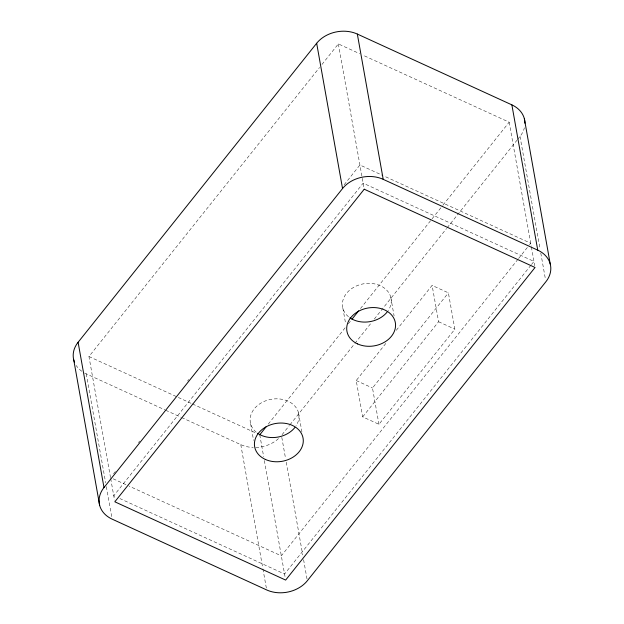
<?xml version="1.0" encoding="UTF-8"?>
<svg xmlns="http://www.w3.org/2000/svg" width="624" height="624" viewBox="0 0 624 624"><rect width="100%" height="100%" fill="white"/><g stroke="black" fill="none" stroke-linecap="round" stroke-linejoin="round"><path stroke-width="0.47" stroke-dasharray="3.12 2.34" d="M110.526 477.633L88.951 356.522L319.543 67.501M321.968 64.459L338.356 43.922L359.596 53.656M113.552 473.788L115.378 471.51M138.434 442.603L139.651 441.082M187.59 380.999L188.799 379.478M344.144 184.774L359.923 164.993L382.933 175.539M268.265 424.141L345.329 327.545M348.364 323.747L350.789 320.705M360.5 308.537L431.496 219.547M432.104 218.782L442.416 205.858M443.024 205.093L509.168 122.195L363.137 55.279M282.064 434.686L289.349 425.552M289.957 424.796L354.299 344.152M354.908 343.387L371.296 322.842M374.33 319.043L446.566 228.501M447.166 227.744L516.976 140.244M517.585 139.487L520.01 136.445A29.507 23.026 -10.1 0 0 524.378 127.787M396.295 330.307L432.12 285.402L448.391 292.859L454.857 329.183L378.955 424.32L362.692 416.863L356.218 380.539L386.584 342.49M378.955 424.32L372.489 387.995L448.391 292.859M362.692 416.863L438.594 321.727L432.12 285.402M517.99 259.241L281.33 555.859L129.106 486.112M518.599 258.476L528.91 245.544M529.519 244.787L530.735 243.266L383.815 175.945M530.93 265.231L284.567 574.025L119.948 498.592M531.539 264.467L533.965 261.425L363.152 183.16L113.755 495.752L116.415 496.969M438.594 321.727L454.857 329.183M356.218 380.539L372.489 387.995M88.951 356.522L191.623 403.564M192.504 403.97L256.23 433.165M84.685 373.066A29.507 23.026 -10.1 0 0 86.245 373.838L164.845 409.851M165.727 410.257L180.742 417.136M181.623 417.542L240.786 444.655A29.507 23.026 -10.1 0 0 253.258 447.494M113.178 478.811L128.224 485.706M520.01 136.445L540.103 249.233M540.782 253.055L545.384 278.866M509.168 122.195L531.25 246.168M531.398 246.995L534.737 265.754M390.78 297.305L394.103 315.931M338.356 43.922L364.081 188.347M342.849 308.123L345.673 323.957M298.506 412.768L301.993 432.323M281.798 437.362L285.542 458.39M286.221 462.212L302.741 554.931M303.592 559.705L307.164 579.782M259.763 434.788L263.671 456.721M264.35 460.535L285.34 578.347M250.583 423.618L253.562 440.38M240.786 444.655L262.751 567.957M262.922 568.909L266.331 588.026M110.69 478.522L114.527 500.081M86.245 373.838L105.659 482.804M106.337 486.626L111.782 517.218M278.483 438.617A29.507 23.026 -10.1 0 1 255.169 447.509M81.799 371.264A29.507 23.026 -10.1 0 1 76.222 365.516M348.449 316.703A24.586 19.188 -10.1 0 1 348.676 291.018A24.586 19.188 -10.1 0 1 380.975 286.01A24.586 19.188 -10.1 0 1 388.245 310.534M256.183 432.19A24.586 19.188 -10.1 0 1 256.386 406.513A24.586 19.188 -10.1 0 1 288.686 401.482A24.586 19.188 -10.1 0 1 295.979 425.997"/><path stroke-width="0.94" d="M74.459 362.115A29.507 23.026 -10.1 0 1 78.109 342.272L316.664 43.267A29.507 23.026 -10.1 0 1 357.334 34.063L511.875 104.871A29.507 23.026 -10.1 0 1 524.932 123.232M103.99 487.555L342.545 188.549A29.507 23.026 -10.1 0 1 383.214 179.345L537.755 250.162A29.507 23.026 -10.1 0 1 545.891 281.728L307.336 580.733A29.507 23.026 -10.1 0 1 266.666 589.937L112.125 519.129A29.507 23.026 -10.1 0 1 103.99 487.555L78.109 342.272M259.763 434.788L266.44 426.418M351.998 319.184L358.675 310.814M524.363 118.755L550.243 264.038M511.875 104.871L537.755 250.162M357.334 34.063L383.214 179.345M316.664 43.267L342.545 188.549M73.757 359.962L99.637 505.245M387.137 312.047A24.586 19.188 -10.1 0 1 349.924 317.819M294.879 427.51A24.586 19.188 -10.1 0 1 257.657 433.306M364.237 189.212L114.832 501.805L285.644 580.078L535.049 267.478L364.237 189.212M357.56 343.91A24.586 19.188 -10.1 0 0 395.515 326.524A24.586 19.188 -10.1 0 0 360.313 310.362A24.586 19.188 -10.1 0 0 357.56 343.91M265.301 459.397A24.586 19.188 -10.1 0 0 303.241 441.979A24.586 19.188 -10.1 0 0 268.024 425.841A24.586 19.188 -10.1 0 0 265.301 459.397"/></g></svg>
